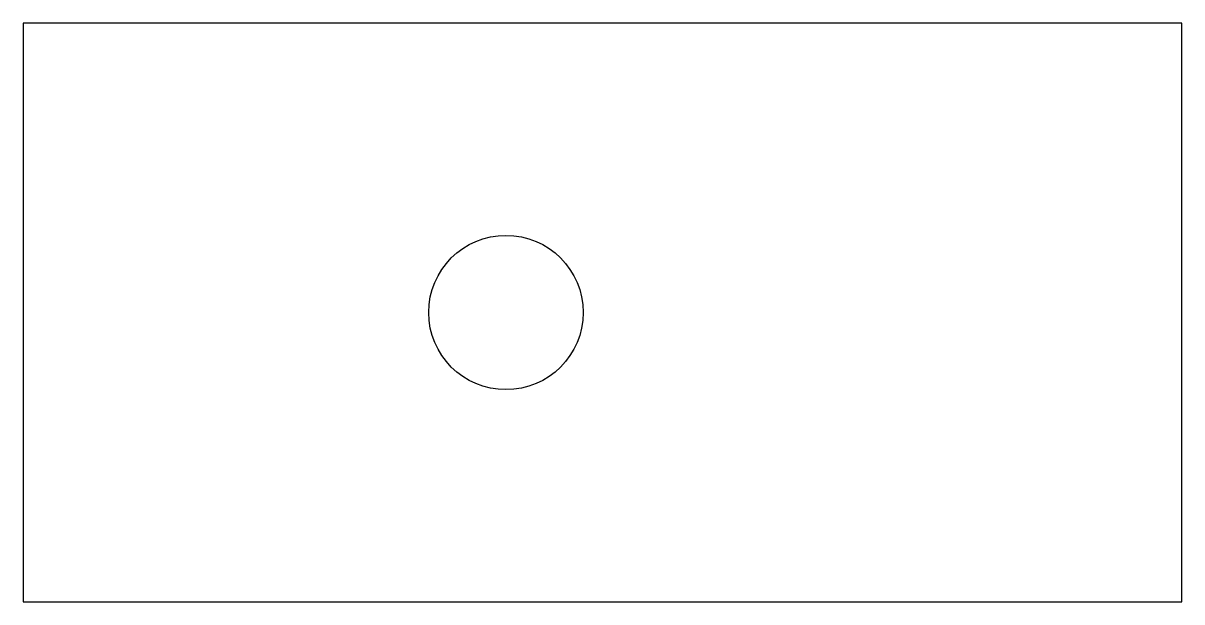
# Model space of a CAD drawing. Header units: millimetres. Extents: x 0 to 60, y 0 to 30.
import ezdxf

# ---------------------------------------------------------------- set-up
doc = ezdxf.new("R2010")
doc.units = ezdxf.units.MM
doc.layers.add('INNER', color=5, linetype='CONTINUOUS')
doc.layers.add('OUTER', color=7, linetype='CONTINUOUS')

msp = doc.modelspace()

# ---------------------------------------------------------------- linework, layer by layer
at = {"layer": 'INNER'}
msp.add_circle((25, 15), 4, dxfattribs=at)
at = {"layer": 'OUTER'}
msp.add_lwpolyline([(0, 30), (0, 0), (60, 0), (60, 30)], close=True, dxfattribs=at)

doc.saveas('drawing.dxf')
